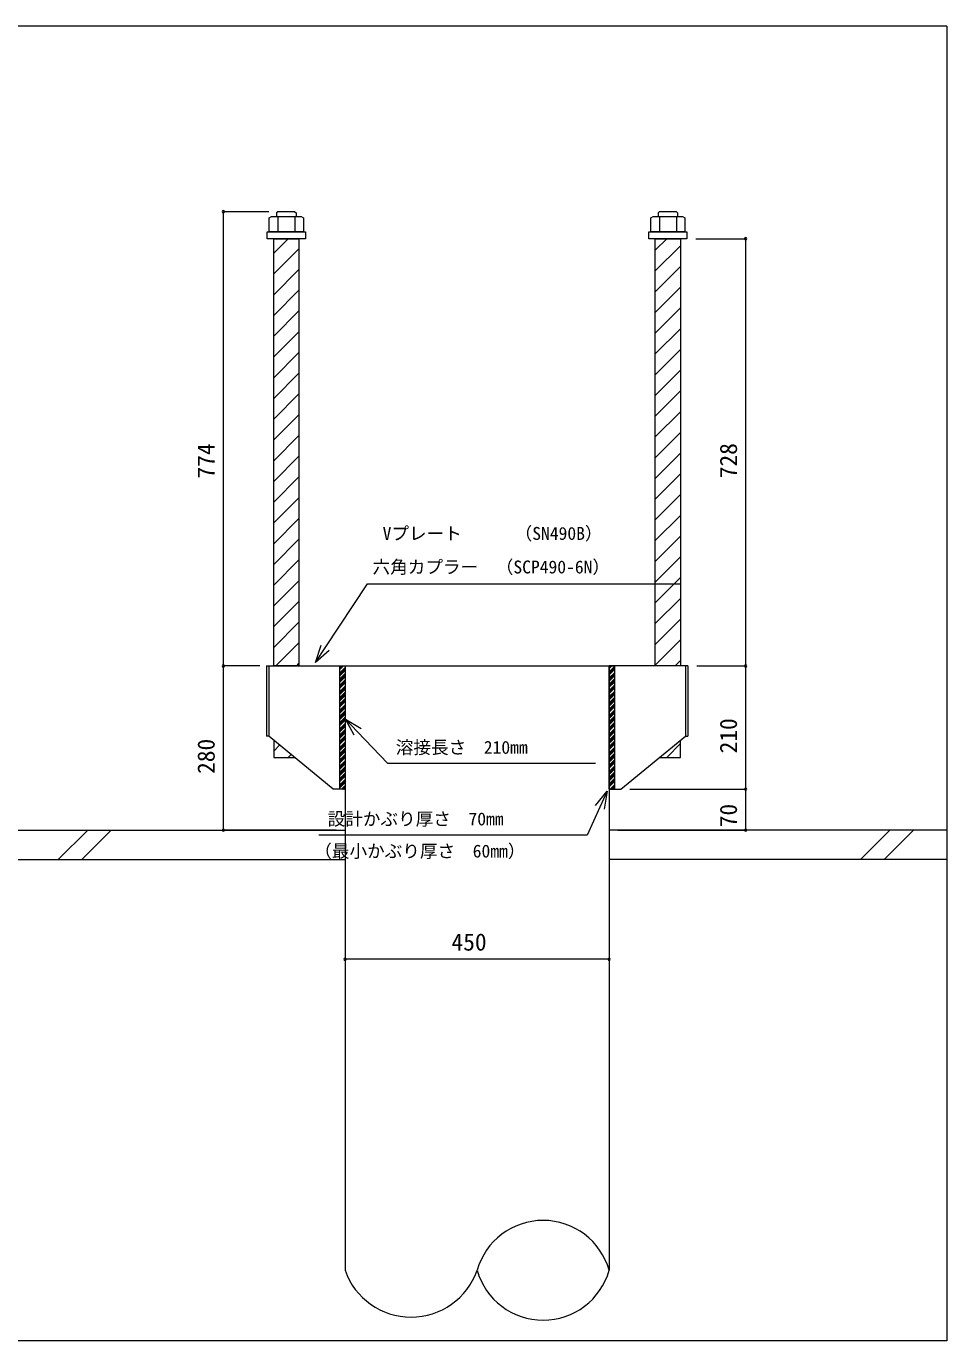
# Model space of a CAD drawing. Units: millimetres, scale not verified. Extents: x -10118 to 10118, y -9578 to 9578.
# Drawn here: x -8486 to -6918, y -7238 to -4998 of the extents above; entities that cross this region are included whole.
import ezdxf
from ezdxf.enums import TextEntityAlignment as Align

# ---------------------------------------------------------------- set-up
doc = ezdxf.new("R2010")
doc.units = ezdxf.units.MM
doc.header["$LTSCALE"] = 2
for name, color, linetype, lineweight in [('0-1_01_KUI', 5, 'Continuous', 18), ('0-4_09_SUNPO', 3, 'Continuous', 18), ('0-6_02_KANAMONO', 6, 'Continuous', 18), ('0-7_10_WAKU', 4, 'Continuous', 18), ('0-9_03_ANCHOR', 2, 'Continuous', 18)]:
    doc.layers.add(name, color=color, linetype=linetype, lineweight=lineweight)
doc.styles.add('ＭＳ ゴシック', font='')
doc.styles.get('ＭＳ ゴシック').set_extended_font_data('MS Gothic')

msp = doc.modelspace()

# ---------------------------------------------------------------- linework, layer by layer
at = {"layer": '0-1_01_KUI'}
for p, q in [((-7942.673, -6087.673), (-7492.673, -6087.673)), ((-7942.673, -6087.673), (-7942.673, -7117.673)), ((-7492.673, -6087.673), (-7492.673, -7117.673))]:
    msp.add_line(p, q, dxfattribs=at)
at = {"layer": '0-1_01_KUI', "color": 2}
for p, q in [((-8517.673, -6367.673), (-7942.673, -6367.673)), ((-6917.673, -6367.673), (-7492.673, -6367.673)), ((-8517.673, -6417.673), (-7942.673, -6417.673)), ((-6917.673, -6417.673), (-7492.673, -6417.673))]:
    msp.add_line(p, q, dxfattribs=at)
at = {"layer": '0-1_01_KUI', "color": 4}
for p, q in [((-8381.119, -6367.673), (-8431.119, -6417.673)), ((-8340.962, -6367.673), (-8390.962, -6417.673)), ((-7014.624, -6367.673), (-7064.624, -6417.673)), ((-6974.467, -6367.673), (-7024.467, -6417.673))]:
    msp.add_line(p, q, dxfattribs=at)
at = {"layer": '0-1_01_KUI'}
for centre, radius, start, end in [((-7605.173, -7149.615), 116.947, 15.85079, 164.14924), ((-7830.173, -7078.221), 119.217, 199.32489, 340.67515), ((-7605.173, -7085.731), 116.947, 195.85076, 344.14921)]:
    msp.add_arc(centre, radius, start, end, dxfattribs=at)
at = {"layer": '0-4_09_SUNPO'}
for p, q in [((-8072.302, -5313.673), (-8149.943, -5313.673)), ((-8149.943, -6087.673), (-8149.943, -5313.673)), ((-7345.173, -5359.673), (-7260.136, -5359.673)), ((-7260.136, -6087.673), (-7260.136, -5359.673)), ((-7993.157, -6081.961), (-7976.547, -6056.978)), ((-8091.737, -6087.673), (-8149.943, -6087.673)), ((-8149.943, -6367.673), (-8149.943, -6087.673)), ((-8087.673, -6087.673), (-8149.943, -6087.673)), ((-7343.61, -6087.673), (-7260.136, -6087.673)), ((-7343.61, -6087.673), (-7260.136, -6087.673)), ((-7260.136, -6297.673), (-7260.136, -6087.673)), ((-7941.857, -6178.461), (-7921.168, -6200.186)), ((-7496.173, -6301.378), (-7508.631, -6328.669)), ((-7457.673, -6297.673), (-7260.136, -6297.673)), ((-7457.673, -6297.673), (-7260.136, -6297.673)), ((-7260.136, -6367.673), (-7260.136, -6297.673)), ((-7957.673, -6367.673), (-8149.943, -6367.673)), ((-7477.673, -6367.673), (-7260.136, -6367.673)), ((-7942.673, -6572.673), (-7942.673, -6587.673)), ((-7492.673, -6572.673), (-7492.673, -6587.673)), ((-7492.673, -6587.673), (-7942.673, -6587.673))]:
    msp.add_line(p, q, dxfattribs=at)
for points in [[(-7976.547, -6056.978), (-7904.133, -5948.056), (-7369.862, -5948.056)], [(-7969.853, -6061.429), (-7993.157, -6081.961), (-7983.241, -6052.528)], [(-7926.99, -6205.73), (-7941.857, -6178.461), (-7915.347, -6194.643)], [(-7921.168, -6200.186), (-7870.531, -6253.362), (-7516.092, -6253.362)], [(-7515.943, -6325.331), (-7496.173, -6301.378), (-7501.318, -6332.007)], [(-7508.631, -6328.669), (-7530.363, -6376.279), (-7987.255, -6376.279)]]:
    msp.add_lwpolyline(points, dxfattribs=at)
for centre, start, end in [((-8149.943, -5313.673), 90, 270), ((-8149.943, -5313.673), 270, 90), ((-7260.136, -5359.673), 90, 270), ((-7260.136, -5359.673), 270, 90), ((-8149.943, -6087.673), 90, 270), ((-8149.943, -6087.673), 90, 270), ((-8149.943, -6087.673), 270, 90), ((-8149.943, -6087.673), 270, 90), ((-7260.136, -6087.673), 90, 270), ((-7260.136, -6087.673), 90, 270), ((-7260.136, -6087.673), 270, 90), ((-7260.136, -6087.673), 270, 90), ((-7260.136, -6297.673), 90, 270), ((-7260.136, -6297.673), 90, 270), ((-7260.136, -6297.673), 270, 90), ((-7260.136, -6297.673), 270, 90), ((-8149.943, -6367.673), 90, 270), ((-8149.943, -6367.673), 270, 90), ((-7260.136, -6367.673), 90, 270), ((-7260.136, -6367.673), 270, 90), ((-7942.673, -6587.673), 0, 180), ((-7942.673, -6587.673), 180, 0), ((-7492.673, -6587.673), 0, 180), ((-7492.673, -6587.673), 180, 0)]:
    msp.add_arc(centre, 1.875, start, end, dxfattribs=at)
at = {"layer": '0-6_02_KANAMONO'}
for p, q in [((-8076.737, -6087.673), (-8072.673, -6087.673)), ((-8076.737, -6087.673), (-8076.737, -6207.673)), ((-8072.673, -6087.673), (-7942.673, -6087.673)), ((-8072.673, -6087.673), (-8072.673, -6207.673)), ((-7951.673, -6088.609), (-7950.738, -6087.673)), ((-7951.673, -6090.377), (-7948.97, -6087.673)), ((-7951.673, -6092.144), (-7947.202, -6087.673)), ((-7951.673, -6093.912), (-7945.434, -6087.673)), ((-7951.673, -6099.216), (-7942.673, -6090.216)), ((-7951.673, -6100.983), (-7942.673, -6091.983)), ((-7942.673, -6087.673), (-7942.673, -6267.673)), ((-7942.673, -6087.673), (-7942.673, -6267.673)), ((-7362.673, -6087.673), (-7492.673, -6087.673)), ((-7492.673, -6087.673), (-7492.673, -6267.673)), ((-7492.673, -6087.673), (-7492.673, -6267.673)), ((-7492.673, -6088.844), (-7491.503, -6087.673)), ((-7492.673, -6090.611), (-7489.735, -6087.673)), ((-7492.673, -6092.379), (-7487.967, -6087.673)), ((-7492.673, -6097.683), (-7483.673, -6088.683)), ((-7492.673, -6099.45), (-7483.673, -6090.45)), ((-7492.673, -6101.218), (-7483.673, -6092.218)), ((-7358.61, -6087.673), (-7362.673, -6087.673)), ((-7362.673, -6087.673), (-7362.673, -6207.673)), ((-7358.61, -6087.673), (-7358.61, -6207.673)), ((-7951.673, -6102.751), (-7942.673, -6093.751)), ((-7951.673, -6104.519), (-7942.673, -6095.519)), ((-7951.673, -6109.822), (-7942.673, -6100.822)), ((-7951.673, -6111.59), (-7942.673, -6102.59)), ((-7951.673, -6113.358), (-7942.673, -6104.358)), ((-7951.673, -6115.125), (-7942.673, -6106.125)), ((-7951.673, -6120.429), (-7942.673, -6111.429)), ((-7951.673, -6122.197), (-7942.673, -6113.197)), ((-7951.673, -6123.964), (-7942.673, -6114.964)), ((-7492.673, -6102.986), (-7483.673, -6093.986)), ((-7492.673, -6108.289), (-7483.673, -6099.289)), ((-7492.673, -6110.057), (-7483.673, -6101.057)), ((-7492.673, -6111.825), (-7483.673, -6102.825)), ((-7492.673, -6113.592), (-7483.673, -6104.592)), ((-7492.673, -6118.896), (-7483.673, -6109.896)), ((-7492.673, -6120.663), (-7483.673, -6111.663)), ((-7492.673, -6122.431), (-7483.673, -6113.431)), ((-7492.673, -6124.199), (-7483.673, -6115.199)), ((-7951.673, -6125.732), (-7942.673, -6116.732)), ((-7951.673, -6131.035), (-7942.673, -6122.035)), ((-7951.673, -6132.803), (-7942.673, -6123.803)), ((-7951.673, -6134.571), (-7942.673, -6125.571)), ((-7951.673, -6136.339), (-7942.673, -6127.339)), ((-7951.673, -6141.642), (-7942.673, -6132.642)), ((-7951.673, -6143.41), (-7942.673, -6134.41)), ((-7951.673, -6145.177), (-7942.673, -6136.177)), ((-7492.673, -6129.502), (-7483.673, -6120.502)), ((-7492.673, -6131.27), (-7483.673, -6122.27)), ((-7492.673, -6133.038), (-7483.673, -6124.038)), ((-7492.673, -6134.806), (-7483.673, -6125.806)), ((-7492.673, -6140.109), (-7483.673, -6131.109)), ((-7492.673, -6141.877), (-7483.673, -6132.877)), ((-7492.673, -6143.644), (-7483.673, -6134.644)), ((-7492.673, -6145.412), (-7483.673, -6136.412)), ((-7951.673, -6146.945), (-7942.673, -6137.945)), ((-7951.673, -6152.249), (-7942.673, -6143.249)), ((-7951.673, -6154.016), (-7942.673, -6145.016)), ((-7951.673, -6155.784), (-7942.673, -6146.784)), ((-7951.673, -6157.552), (-7942.673, -6148.552)), ((-7951.673, -6162.855), (-7942.673, -6153.855)), ((-7951.673, -6164.623), (-7942.673, -6155.623)), ((-7951.673, -6166.391), (-7942.673, -6157.391)), ((-7951.673, -6168.158), (-7942.673, -6159.158)), ((-7492.673, -6150.716), (-7483.673, -6141.716)), ((-7492.673, -6152.483), (-7483.673, -6143.483)), ((-7492.673, -6154.251), (-7483.673, -6145.251)), ((-7492.673, -6156.019), (-7483.673, -6147.019)), ((-7492.673, -6161.322), (-7483.673, -6152.322)), ((-7492.673, -6163.09), (-7483.673, -6154.09)), ((-7492.673, -6164.858), (-7483.673, -6155.858)), ((-7492.673, -6166.625), (-7483.673, -6157.625)), ((-7951.673, -6173.462), (-7942.673, -6164.462)), ((-7951.673, -6175.23), (-7942.673, -6166.23)), ((-7951.673, -6176.997), (-7942.673, -6167.997)), ((-7951.673, -6178.765), (-7942.673, -6169.765)), ((-7951.673, -6184.068), (-7942.673, -6175.068)), ((-7951.673, -6185.836), (-7942.673, -6176.836)), ((-7951.673, -6187.604), (-7942.673, -6178.604)), ((-7951.673, -6189.372), (-7942.673, -6180.372)), ((-7492.673, -6171.929), (-7483.673, -6162.929)), ((-7492.673, -6173.696), (-7483.673, -6164.696)), ((-7492.673, -6175.464), (-7483.673, -6166.464)), ((-7492.673, -6177.232), (-7483.673, -6168.232)), ((-7492.673, -6182.535), (-7483.673, -6173.535)), ((-7492.673, -6184.303), (-7483.673, -6175.303)), ((-7492.673, -6186.071), (-7483.673, -6177.071)), ((-7492.673, -6187.839), (-7483.673, -6178.839)), ((-7951.673, -6194.675), (-7942.673, -6185.675)), ((-7951.673, -6196.443), (-7942.673, -6187.443)), ((-7951.673, -6198.21), (-7942.673, -6189.21)), ((-7951.673, -6199.978), (-7942.673, -6190.978)), ((-7951.673, -6205.282), (-7942.673, -6196.282)), ((-7951.673, -6207.049), (-7942.673, -6198.049)), ((-7951.673, -6208.817), (-7942.673, -6199.817)), ((-7951.673, -6210.585), (-7942.673, -6201.585)), ((-7492.673, -6193.142), (-7483.673, -6184.142)), ((-7492.673, -6194.91), (-7483.673, -6185.91)), ((-7492.673, -6196.677), (-7483.673, -6187.677)), ((-7492.673, -6198.445), (-7483.673, -6189.445)), ((-7492.673, -6203.749), (-7483.673, -6194.749)), ((-7492.673, -6205.516), (-7483.673, -6196.516)), ((-7492.673, -6207.284), (-7483.673, -6198.284)), ((-7492.673, -6209.052), (-7483.673, -6200.052)), ((-8072.673, -6207.673), (-8076.737, -6207.673)), ((-7962.673, -6297.673), (-8072.673, -6207.673)), ((-7951.673, -6215.888), (-7942.673, -6206.888)), ((-7951.673, -6217.656), (-7942.673, -6208.656)), ((-7951.673, -6219.424), (-7942.673, -6210.424)), ((-7951.673, -6221.191), (-7942.673, -6212.191)), ((-7951.673, -6226.495), (-7942.673, -6217.495)), ((-7951.673, -6228.263), (-7942.673, -6219.263)), ((-7951.673, -6230.03), (-7942.673, -6221.03)), ((-7951.673, -6231.798), (-7942.673, -6222.798)), ((-7492.673, -6214.355), (-7483.673, -6205.355)), ((-7492.673, -6216.123), (-7483.673, -6207.123)), ((-7492.673, -6217.891), (-7483.673, -6208.891)), ((-7492.673, -6219.658), (-7483.673, -6210.658)), ((-7492.673, -6224.962), (-7483.673, -6215.962)), ((-7492.673, -6226.729), (-7483.673, -6217.729)), ((-7492.673, -6228.497), (-7483.673, -6219.497)), ((-7492.673, -6230.265), (-7483.673, -6221.265)), ((-7492.673, -6235.568), (-7483.673, -6226.568)), ((-7472.673, -6297.673), (-7362.673, -6207.673)), ((-7362.673, -6207.673), (-7358.61, -6207.673)), ((-7951.673, -6237.101), (-7942.673, -6228.101)), ((-7951.673, -6238.869), (-7942.673, -6229.869)), ((-7951.673, -6240.637), (-7942.673, -6231.637)), ((-7951.673, -6242.405), (-7942.673, -6233.405)), ((-7951.673, -6247.708), (-7942.673, -6238.708)), ((-7951.673, -6249.476), (-7942.673, -6240.476)), ((-7951.673, -6251.243), (-7942.673, -6242.243)), ((-7951.673, -6253.011), (-7942.673, -6244.011)), ((-7951.673, -6258.315), (-7942.673, -6249.315)), ((-7492.673, -6237.336), (-7483.673, -6228.336)), ((-7492.673, -6239.104), (-7483.673, -6230.104)), ((-7492.673, -6240.872), (-7483.673, -6231.872)), ((-7492.673, -6246.175), (-7483.673, -6237.175)), ((-7492.673, -6247.943), (-7483.673, -6238.943)), ((-7492.673, -6249.71), (-7483.673, -6240.71)), ((-7492.673, -6251.478), (-7483.673, -6242.478)), ((-7492.673, -6256.782), (-7483.673, -6247.782)), ((-7492.673, -6258.549), (-7483.673, -6249.549)), ((-7951.673, -6260.082), (-7942.673, -6251.082)), ((-7951.673, -6261.85), (-7942.673, -6252.85)), ((-7951.673, -6263.618), (-7942.673, -6254.618)), ((-7951.673, -6268.921), (-7942.673, -6259.921)), ((-7951.673, -6270.689), (-7942.673, -6261.689)), ((-7951.673, -6272.457), (-7942.673, -6263.457)), ((-7951.673, -6274.224), (-7942.673, -6265.224)), ((-7951.673, -6279.528), (-7942.673, -6270.528)), ((-7492.673, -6260.317), (-7483.673, -6251.317)), ((-7492.673, -6262.085), (-7483.673, -6253.085)), ((-7492.673, -6267.388), (-7483.673, -6258.388)), ((-7492.673, -6269.156), (-7483.673, -6260.156)), ((-7492.673, -6270.924), (-7483.673, -6261.924)), ((-7492.673, -6272.691), (-7483.673, -6263.691)), ((-7492.673, -6277.995), (-7483.673, -6268.995)), ((-7492.673, -6279.763), (-7483.673, -6270.763)), ((-7951.673, -6281.296), (-7942.673, -6272.296)), ((-7951.673, -6283.063), (-7942.673, -6274.063)), ((-7951.673, -6284.831), (-7942.673, -6275.831)), ((-7951.673, -6290.134), (-7942.673, -6281.134)), ((-7951.673, -6291.902), (-7942.673, -6282.902)), ((-7951.673, -6293.67), (-7942.673, -6284.67)), ((-7951.673, -6295.438), (-7942.673, -6286.438)), ((-7948.606, -6297.673), (-7942.673, -6291.741)), ((-7946.838, -6297.673), (-7942.673, -6293.509)), ((-7492.673, -6281.53), (-7483.673, -6272.53)), ((-7492.673, -6283.298), (-7483.673, -6274.298)), ((-7492.673, -6288.601), (-7483.673, -6279.601)), ((-7492.673, -6290.369), (-7483.673, -6281.369)), ((-7492.673, -6292.137), (-7483.673, -6283.137)), ((-7492.673, -6293.905), (-7483.673, -6284.905)), ((-7491.139, -6297.673), (-7483.673, -6290.208)), ((-7489.371, -6297.673), (-7483.673, -6291.976)), ((-7487.603, -6297.673), (-7483.673, -6293.743)), ((-7942.673, -6297.673), (-7962.673, -6297.673)), ((-7945.07, -6297.673), (-7942.673, -6295.276)), ((-7943.302, -6297.673), (-7942.673, -6297.044)), ((-7492.673, -6297.673), (-7472.673, -6297.673)), ((-7485.835, -6297.673), (-7483.673, -6295.511))]:
    msp.add_line(p, q, dxfattribs=at)
for points in [[(-7951.673, -6087.673), (-7942.673, -6087.673), (-7942.673, -6297.673), (-7951.673, -6297.673)], [(-7492.673, -6087.673), (-7483.673, -6087.673), (-7483.673, -6297.673), (-7492.673, -6297.673)]]:
    msp.add_lwpolyline(points, close=True, dxfattribs=at)
at = {"layer": '0-7_10_WAKU'}
for p, q in [((-6917.673, -4997.673), (-10117.673, -4997.673)), ((-6917.673, -4997.673), (-6917.673, -7237.673)), ((-6917.673, -7237.673), (-10117.673, -7237.673))]:
    msp.add_line(p, q, dxfattribs=at)
at = {"layer": '0-9_03_ANCHOR'}
for p, q in [((-8057.302, -5313.673), (-8059.173, -5315.544)), ((-8059.173, -5315.544), (-8059.173, -5321.673)), ((-8028.044, -5313.673), (-8057.302, -5313.673)), ((-7407.302, -5313.673), (-7409.173, -5315.544)), ((-7409.173, -5315.544), (-7409.173, -5321.673)), ((-7378.044, -5313.673), (-7407.302, -5313.673)), ((-8064.184, -5384.411), (-8039.446, -5359.673)), ((-7414.184, -5379.261), (-7394.596, -5359.673)), ((-7414.184, -5414.617), (-7371.163, -5371.596)), ((-8064.184, -5419.766), (-8021.163, -5376.746)), ((-8064.184, -5455.122), (-8021.163, -5412.101)), ((-7414.184, -5449.972), (-7371.163, -5406.951)), ((-7414.184, -5485.327), (-7371.163, -5442.307)), ((-8064.184, -5490.477), (-8021.163, -5447.456)), ((-8064.184, -5525.832), (-8021.163, -5482.812)), ((-7414.184, -5520.683), (-7371.163, -5477.662)), ((-8064.184, -5561.188), (-8021.163, -5518.167)), ((-7414.184, -5556.038), (-7371.163, -5513.017)), ((-8064.184, -5596.543), (-8021.163, -5553.522)), ((-7414.184, -5591.393), (-7371.163, -5548.373)), ((-8064.184, -5631.898), (-8021.163, -5588.878)), ((-7414.184, -5626.749), (-7371.163, -5583.728)), ((-7414.184, -5662.104), (-7371.163, -5619.083)), ((-8064.184, -5667.254), (-8021.163, -5624.233)), ((-8064.184, -5702.609), (-8021.163, -5659.588)), ((-7414.184, -5697.459), (-7371.163, -5654.439)), ((-8064.184, -5737.964), (-8021.163, -5694.944)), ((-7414.184, -5732.815), (-7371.163, -5689.794)), ((-8064.184, -5773.32), (-8021.163, -5730.299)), ((-7414.184, -5768.17), (-7371.163, -5725.149)), ((-8064.184, -5808.675), (-8021.163, -5765.654)), ((-7414.184, -5803.525), (-7371.163, -5760.505)), ((-8064.184, -5844.03), (-8021.163, -5801.01)), ((-7414.184, -5838.881), (-7371.163, -5795.86)), ((-8064.184, -5879.386), (-8021.163, -5836.365)), ((-7414.184, -5874.236), (-7371.163, -5831.215)), ((-7414.184, -5909.591), (-7371.163, -5866.571)), ((-8064.184, -5914.741), (-8021.163, -5871.72)), ((-8064.184, -5950.096), (-8021.163, -5907.076)), ((-7414.184, -5944.947), (-7371.163, -5901.926)), ((-8064.184, -5985.452), (-8021.163, -5942.431)), ((-7414.184, -5980.302), (-7371.163, -5937.281)), ((-8064.184, -6020.807), (-8021.163, -5977.786)), ((-7414.184, -6015.657), (-7371.163, -5972.637)), ((-8064.184, -6056.162), (-8021.163, -6013.142)), ((-7414.184, -6051.013), (-7371.163, -6007.992)), ((-7414.184, -6086.368), (-7371.163, -6043.347)), ((-8060.339, -6087.673), (-8021.163, -6048.497)), ((-8024.984, -6087.673), (-8021.163, -6083.852)), ((-7380.134, -6087.673), (-7371.163, -6078.703)), ((-8064.184, -6232.939), (-8054.108, -6222.863)), ((-7394.712, -6243.673), (-7371.163, -6220.124)), ((-8039.562, -6243.673), (-8034.662, -6238.773))]:
    msp.add_line(p, q, dxfattribs=at)
at = {"layer": '0-9_03_ANCHOR', "color": 4}
for p, q in [((-8057.107, -5321.673), (-8057.107, -5347.673)), ((-8028.24, -5321.673), (-8028.24, -5347.673)), ((-7407.107, -5321.673), (-7407.107, -5347.673)), ((-7378.24, -5321.673), (-7378.24, -5347.673))]:
    msp.add_line(p, q, dxfattribs=at)
for points in [[(-8067.673, -5321.673), (-8017.673, -5321.673), (-8013.673, -5323.983), (-8013.673, -5347.673), (-8071.673, -5347.673), (-8071.673, -5323.983)], [(-7417.673, -5321.673), (-7367.673, -5321.673), (-7363.673, -5323.983), (-7363.673, -5347.673), (-7421.673, -5347.673), (-7421.673, -5323.983)], [(-8010.173, -5347.673), (-8010.173, -5359.673), (-8075.173, -5359.673), (-8075.173, -5347.673)], [(-7360.173, -5347.673), (-7360.173, -5359.673), (-7425.173, -5359.673), (-7425.173, -5347.673)]]:
    msp.add_lwpolyline(points, close=True, dxfattribs=at)
at = {"layer": '0-9_03_ANCHOR'}
for points in [[(-8028.044, -5313.673), (-8026.173, -5315.544), (-8026.173, -5321.673)], [(-7378.044, -5313.673), (-7376.173, -5315.544), (-7376.173, -5321.673)], [(-8064.184, -6214.619), (-8064.184, -6243.673), (-8028.673, -6243.673)], [(-7406.673, -6243.673), (-7371.163, -6243.673), (-7371.163, -6214.619)]]:
    msp.add_lwpolyline(points, dxfattribs=at)
for points in [[(-8064.184, -5359.673), (-8021.163, -5359.673), (-8021.163, -6087.673), (-8064.184, -6087.673)], [(-7414.184, -5359.673), (-7371.163, -5359.673), (-7371.163, -6087.673), (-7414.184, -6087.673)]]:
    msp.add_lwpolyline(points, close=True, dxfattribs=at)

# ---------------------------------------------------------------- texts
at = {"layer": '0-4_09_SUNPO', "color": 7, "style": 'ＭＳ ゴシック'}
for s, p in [('774', (-8155.943, -5768.332)), ('728', (-7266.136, -5767.878)), ('210', (-7266.136, -6236.764)), ('280', (-8155.943, -6271.764)), ('70', (-7266.136, -6362.673))]:
    msp.add_text(s, height=29.33, rotation=90, dxfattribs=at).set_placement(p, align=Align.BOTTOM_LEFT)
for s, height, p in [(' Vプレート\u3000\u3000\u3000（SN490B）', 21.99, (-7893.608, -5879.533)), ('六角カプラー\u3000（SCP490-6N）', 21.99, (-7895.824, -5936.692)), ('溶接長さ\u3000210mm', 21.99, (-7856.264, -6244.095)), (' 設計かぶり厚さ\u300070mm', 21.99, (-7987.255, -6366.058)), ('（最小かぶり厚さ\u300060mm）', 21.99, (-7995.096, -6420.83)), ('450', 29.33, (-7761.31, -6581.673))]:
    msp.add_text(s, height=height, dxfattribs=at).set_placement(p, align=Align.BOTTOM_LEFT)

doc.saveas('drawing.dxf')
